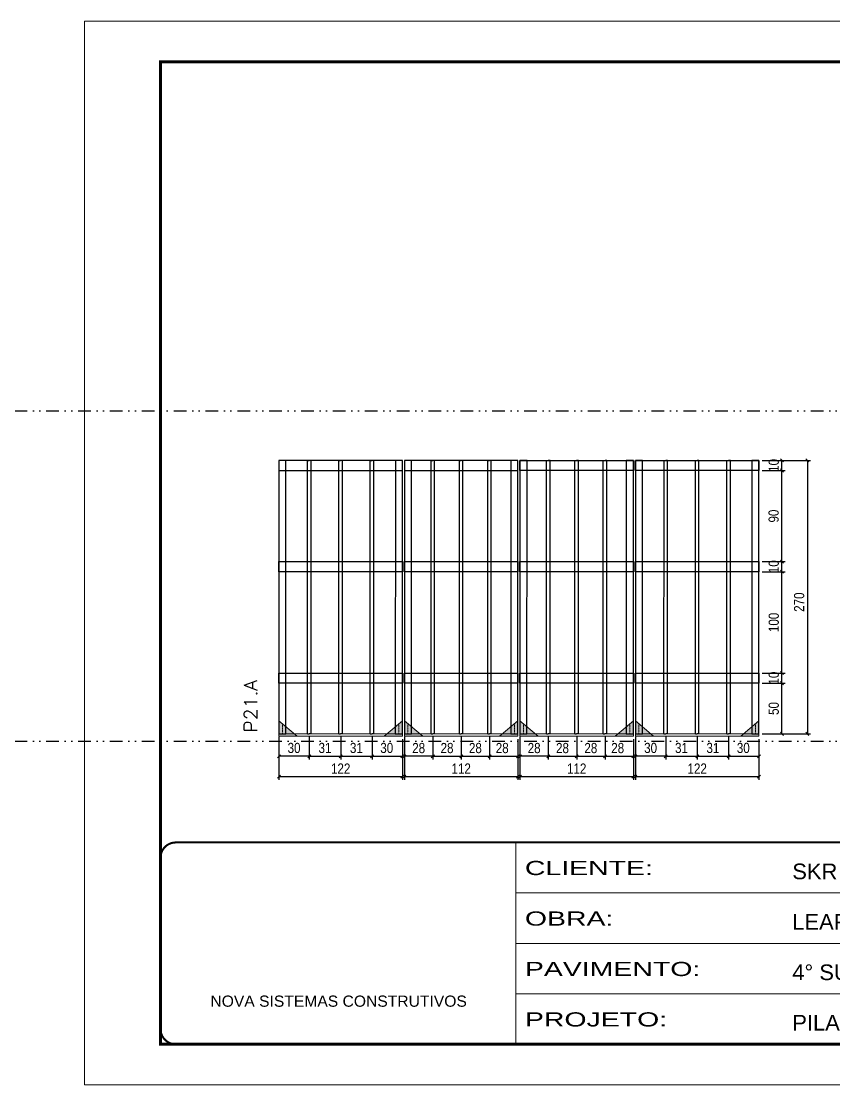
# Model space of a CAD drawing. Header units: millimetres. Extents: x 13777 to 27878, y -21631 to 6985.
# Drawn here: x 15922 to 16725, y -12442 to -11392 of the extents above; entities that cross this region are included whole.
import ezdxf

# ---------------------------------------------------------------- set-up
doc = ezdxf.new("R2010")
doc.units = ezdxf.units.MM
for name, pattern in [('CONTINUO', [0]), ('DASHED', [0.75, 0.5, -0.25]), ('DIVIDE2', [0.625, 0.25, -0.125, 0, -0.125, 0, -0.125]), ('HIDDEN', [0.375, 0.25, -0.125])]:
    doc.linetypes.add(name, pattern=pattern)
for name, color, linetype in [('COTA', 241, 'Continuous'), ('Nível', 160, 'Continuous'), ('SARR_2.2x10', 60, 'Continuous'), ('SARR_3.5x7', 81, 'Continuous'), ('SARR_7x7', 40, 'Continuous')]:
    doc.layers.add(name, color=color, linetype=linetype)
for name, color, linetype, lineweight in [('Folhas', 255, 'Continuous', 9), ('Madeira', 126, 'Continuous', 18), ('Sarr 2.2x7', 40, 'Continuous', 9), ('SARRAFO DE PRESSAO', 251, 'DASHED', 9), ('Texto Seção', 7, 'Continuous', 15)]:
    doc.layers.add(name, color=color, linetype=linetype, lineweight=lineweight)
doc.styles.add('ARIAL', font='arial.ttf')
doc.styles.add('COTA TECNICA', font='techl___.ttf', dxfattribs={"height": 10})
doc.styles.add('REGUA-120', font='ROMANS.shx', dxfattribs={"height": 15})
doc.styles.add('Tecnologia', font='')
doc.styles.get('Tecnologia').set_extended_font_data('Forgotten Futurist')
doc.dimstyles.new('PAINEL', dxfattribs={"dimtxt": 10, "dimasz": 3, "dimexe": 3, "dimexo": 3, "dimgap": 3, "dimtad": 1, "dimdec": 1, "dimzin": 12, "dimdsep": 46, "dimtxsty": 'COTA TECNICA', "dimblk1": 'OBLIQUE', "dimblk2": 'OBLIQUE', "dimsah": 1, "dimcen": 0.9, "dimclrd": 4, "dimclre": 4, "dimclrt": 240, "dimadec": 1, "dimazin": 3, "dimtfac": 1, "dimtdec": 1, "dimtmove": 0, "dimatfit": 3, "dimfxl": 1, "dimtolj": 1, "dimtzin": 12, "dimarcsym": 0})

# ---------------------------------------------------------------- blocks, each defined once
blk = doc.blocks.new('9999999999')
at = {"color": 30, "linetype": 'CONTINUO'}
for p, q in [((98564.6, 34230.2), (98564.6, 34429.4)), ((98564.6, 34379.6), (99584, 34379.6)), ((98564.6, 34329.8), (99488, 34329.8)), ((99584, 34329.8), (99488, 34329.8)), ((99488, 34329.8), (99488, 34230.2)), ((98564.6, 34280), (99488, 34280))]:
    blk.add_line(p, q, dxfattribs=at)
at = {"color": 30, "linetype": 'CONTINUO', "const_width": 2}
blk.add_lwpolyline([(99584, 34230.2), (99584, 34414.4, 0.414214), (99569, 34429.4), (98229, 34429.4, 0.414214), (98214, 34414.4), (98214, 34245.2, 0.414214), (98229, 34230.2), (99584, 34230.2)], format="xyb", dxfattribs=at)
at = {"layer": 'Folhas'}
blk.add_lwpolyline([(98139, 34190.2), (99624, 34190.2), (99624, 35240.2), (98139, 35240.2)], close=True, dxfattribs=at)
at = {"layer": 'Folhas', "color": 30, "const_width": 3}
blk.add_lwpolyline([(98214, 34230.2), (99584, 34230.2), (99584, 35200.2), (98214, 35200.2)], close=True, dxfattribs=at)
at = {"color": 7, "linetype": 'Continuous', "ltscale": 5, "style": 'ARIAL'}
for s, height, p in [('SKR', 15.48, (98837.7, 34393.1)), ('LEAF LOEFGREN', 15.483, (98837.7, 34343.3)), ('4° SUBSOLO', 15.48, (98837.7, 34293.5)), ('NOVA SISTEMAS CONSTRUTIVOS', 11.059, (98263.2, 34267.2)), ('PILARES', 15.48, (98837.7, 34243.7))]:
    blk.add_text(s, height=height, dxfattribs=at).set_placement(p)
at = {"layer": 'Folhas', "color": 7, "style": 'Tecnologia', "width": 1.5}
for s, p in [('CLIENTE:', (98573.7, 34397.2)), ('OBRA:', (98573.7, 34347.3)), ('PAVIMENTO:', (98573.7, 34297.5)), ('PROJETO:', (98573.7, 34247.7))]:
    blk.add_text(s, height=14, dxfattribs=at).set_placement(p)
blk = doc.blocks.new('_Oblique')
at = {"color": 0, "linetype": 'ByBlock', "lineweight": -2}
blk.add_line((-0.5, -0.5), (0.5, 0.5), dxfattribs=at)
blk = doc.blocks.new('*D2954')
at = {"layer": 'COTA', "color": 4, "lineweight": -2, "transparency": 16777216}
for p, q in [((16300.8, -12114.2), (16300.8, -12141.4)), ((16412.8, -12114.2), (16412.8, -12141.4)), ((16412.8, -12138.4), (16300.8, -12138.4))]:
    blk.add_line(p, q, dxfattribs=at)
at = {"layer": 'Defpoints', "color": 0, "transparency": 16777216}
for p in [(16300.8, -12111.2), (16412.8, -12111.2), (16300.8, -12138.4)]:
    blk.add_point(p, dxfattribs=at)
at = {"layer": 'COTA', "color": 4, "lineweight": -2, "transparency": 16777216, "xscale": 3, "yscale": 3, "zscale": 3, "rotation": 180}
blk.add_blockref('_Oblique', (16300.8, -12138.4), dxfattribs=at)
at = {"layer": 'COTA', "color": 4, "lineweight": -2, "transparency": 16777216, "xscale": 3, "yscale": 3, "zscale": 3}
blk.add_blockref('_Oblique', (16412.8, -12138.4), dxfattribs=at)
at = {"layer": 'COTA', "color": 240, "transparency": 16777216, "insert": (16356.8, -12130.3), "char_height": 10, "attachment_point": 5, "style": 'COTA TECNICA'}
blk.add_mtext('\\A1;112', dxfattribs=at)
blk = doc.blocks.new('*D2955')
at = {"layer": 'COTA', "color": 4, "lineweight": -2, "transparency": 16777216}
for p, q in [((16300.8, -12099), (16300.8, -12121.2)), ((16328.8, -12099), (16328.8, -12121.2)), ((16328.8, -12118.2), (16300.8, -12118.2))]:
    blk.add_line(p, q, dxfattribs=at)
at = {"layer": 'Defpoints', "color": 0, "transparency": 16777216}
for p in [(16300.8, -12096), (16328.8, -12096), (16300.8, -12118.2)]:
    blk.add_point(p, dxfattribs=at)
at = {"layer": 'COTA', "color": 4, "lineweight": -2, "transparency": 16777216, "xscale": 3, "yscale": 3, "zscale": 3, "rotation": 180}
blk.add_blockref('_Oblique', (16300.8, -12118.2), dxfattribs=at)
at = {"layer": 'COTA', "color": 4, "lineweight": -2, "transparency": 16777216, "xscale": 3, "yscale": 3, "zscale": 3}
blk.add_blockref('_Oblique', (16328.8, -12118.2), dxfattribs=at)
at = {"layer": 'COTA', "color": 240, "transparency": 16777216, "insert": (16314.8, -12110.1), "char_height": 10, "attachment_point": 5, "style": 'COTA TECNICA'}
blk.add_mtext('\\A1;28', dxfattribs=at)
blk = doc.blocks.new('*D2956')
at = {"layer": 'COTA', "color": 4, "lineweight": -2, "transparency": 16777216}
for p, q in [((16384.8, -12099), (16384.8, -12121.2)), ((16412.8, -12101.2), (16412.8, -12121.2)), ((16384.8, -12118.2), (16412.8, -12118.2))]:
    blk.add_line(p, q, dxfattribs=at)
at = {"layer": 'Defpoints', "color": 0, "transparency": 16777216}
for p in [(16384.8, -12096), (16412.8, -12098.2), (16412.8, -12118.2)]:
    blk.add_point(p, dxfattribs=at)
at = {"layer": 'COTA', "color": 4, "lineweight": -2, "transparency": 16777216, "xscale": 3, "yscale": 3, "zscale": 3, "rotation": 180}
blk.add_blockref('_Oblique', (16384.8, -12118.2), dxfattribs=at)
at = {"layer": 'COTA', "color": 4, "lineweight": -2, "transparency": 16777216, "xscale": 3, "yscale": 3, "zscale": 3}
blk.add_blockref('_Oblique', (16412.8, -12118.2), dxfattribs=at)
at = {"layer": 'COTA', "color": 240, "transparency": 16777216, "insert": (16397.3, -12110.1), "char_height": 10, "attachment_point": 5, "style": 'COTA TECNICA'}
blk.add_mtext('\\A1;28', dxfattribs=at)
blk = doc.blocks.new('*D2957')
at = {"layer": 'COTA', "color": 4, "lineweight": -2, "transparency": 16777216}
for p, q in [((16328.8, -12099), (16328.8, -12121.2)), ((16356.8, -12099), (16356.8, -12121.2)), ((16328.8, -12118.2), (16356.8, -12118.2))]:
    blk.add_line(p, q, dxfattribs=at)
at = {"layer": 'Defpoints', "color": 0, "transparency": 16777216}
for p in [(16328.8, -12096), (16356.8, -12096), (16356.8, -12118.2)]:
    blk.add_point(p, dxfattribs=at)
at = {"layer": 'COTA', "color": 4, "lineweight": -2, "transparency": 16777216, "xscale": 3, "yscale": 3, "zscale": 3, "rotation": 180}
blk.add_blockref('_Oblique', (16328.8, -12118.2), dxfattribs=at)
at = {"layer": 'COTA', "color": 4, "lineweight": -2, "transparency": 16777216, "xscale": 3, "yscale": 3, "zscale": 3}
blk.add_blockref('_Oblique', (16356.8, -12118.2), dxfattribs=at)
at = {"layer": 'COTA', "color": 240, "transparency": 16777216, "insert": (16342.8, -12110.1), "char_height": 10, "attachment_point": 5, "style": 'COTA TECNICA'}
blk.add_mtext('\\A1;28', dxfattribs=at)
blk = doc.blocks.new('*D2958')
at = {"layer": 'COTA', "color": 4, "lineweight": -2, "transparency": 16777216}
for p, q in [((16356.8, -12099), (16356.8, -12121.2)), ((16384.8, -12099), (16384.8, -12121.2)), ((16356.8, -12118.2), (16384.8, -12118.2))]:
    blk.add_line(p, q, dxfattribs=at)
at = {"layer": 'Defpoints', "color": 0, "transparency": 16777216}
for p in [(16356.8, -12096), (16384.8, -12096), (16384.8, -12118.2)]:
    blk.add_point(p, dxfattribs=at)
at = {"layer": 'COTA', "color": 4, "lineweight": -2, "transparency": 16777216, "xscale": 3, "yscale": 3, "zscale": 3, "rotation": 180}
blk.add_blockref('_Oblique', (16356.8, -12118.2), dxfattribs=at)
at = {"layer": 'COTA', "color": 4, "lineweight": -2, "transparency": 16777216, "xscale": 3, "yscale": 3, "zscale": 3}
blk.add_blockref('_Oblique', (16384.8, -12118.2), dxfattribs=at)
at = {"layer": 'COTA', "color": 240, "transparency": 16777216, "insert": (16370.8, -12110.1), "char_height": 10, "attachment_point": 5, "style": 'COTA TECNICA'}
blk.add_mtext('\\A1;28', dxfattribs=at)
blk = doc.blocks.new('*D2933')
at = {"layer": 'COTA', "color": 4, "lineweight": -2, "transparency": 16777216}
for p, q in [((16176.8, -12114.2), (16176.8, -12141.4)), ((16298.8, -12114.2), (16298.8, -12141.4)), ((16298.8, -12138.4), (16176.8, -12138.4))]:
    blk.add_line(p, q, dxfattribs=at)
at = {"layer": 'Defpoints', "color": 0, "transparency": 16777216}
for p in [(16176.8, -12111.2), (16298.8, -12111.2), (16176.8, -12138.4)]:
    blk.add_point(p, dxfattribs=at)
at = {"layer": 'COTA', "color": 4, "lineweight": -2, "transparency": 16777216, "xscale": 3, "yscale": 3, "zscale": 3, "rotation": 180}
blk.add_blockref('_Oblique', (16176.8, -12138.4), dxfattribs=at)
at = {"layer": 'COTA', "color": 4, "lineweight": -2, "transparency": 16777216, "xscale": 3, "yscale": 3, "zscale": 3}
blk.add_blockref('_Oblique', (16298.8, -12138.4), dxfattribs=at)
at = {"layer": 'COTA', "color": 240, "transparency": 16777216, "insert": (16237.8, -12130.3), "char_height": 10, "attachment_point": 5, "style": 'COTA TECNICA'}
blk.add_mtext('\\A1;122', dxfattribs=at)
blk = doc.blocks.new('*D2934')
at = {"layer": 'COTA', "color": 4, "lineweight": -2, "transparency": 16777216}
for p, q in [((16176.8, -12099), (16176.8, -12121.2)), ((16206.8, -12099), (16206.8, -12121.2)), ((16206.8, -12118.2), (16176.8, -12118.2))]:
    blk.add_line(p, q, dxfattribs=at)
at = {"layer": 'Defpoints', "color": 0, "transparency": 16777216}
for p in [(16176.8, -12096), (16206.8, -12096), (16176.8, -12118.2)]:
    blk.add_point(p, dxfattribs=at)
at = {"layer": 'COTA', "color": 4, "lineweight": -2, "transparency": 16777216, "xscale": 3, "yscale": 3, "zscale": 3, "rotation": 180}
blk.add_blockref('_Oblique', (16176.8, -12118.2), dxfattribs=at)
at = {"layer": 'COTA', "color": 4, "lineweight": -2, "transparency": 16777216, "xscale": 3, "yscale": 3, "zscale": 3}
blk.add_blockref('_Oblique', (16206.8, -12118.2), dxfattribs=at)
at = {"layer": 'COTA', "color": 240, "transparency": 16777216, "insert": (16191.8, -12110), "char_height": 10, "attachment_point": 5, "style": 'COTA TECNICA'}
blk.add_mtext('\\A1;30', dxfattribs=at)
blk = doc.blocks.new('*D2935')
at = {"layer": 'COTA', "color": 4, "lineweight": -2, "transparency": 16777216}
for p, q in [((16268.8, -12099), (16268.8, -12121.2)), ((16298.8, -12101.2), (16298.8, -12121.2)), ((16268.8, -12118.2), (16298.8, -12118.2))]:
    blk.add_line(p, q, dxfattribs=at)
at = {"layer": 'Defpoints', "color": 0, "transparency": 16777216}
for p in [(16268.8, -12096), (16298.8, -12098.2), (16298.8, -12118.2)]:
    blk.add_point(p, dxfattribs=at)
at = {"layer": 'COTA', "color": 4, "lineweight": -2, "transparency": 16777216, "xscale": 3, "yscale": 3, "zscale": 3, "rotation": 180}
blk.add_blockref('_Oblique', (16268.8, -12118.2), dxfattribs=at)
at = {"layer": 'COTA', "color": 4, "lineweight": -2, "transparency": 16777216, "xscale": 3, "yscale": 3, "zscale": 3}
blk.add_blockref('_Oblique', (16298.8, -12118.2), dxfattribs=at)
at = {"layer": 'COTA', "color": 240, "transparency": 16777216, "insert": (16283.3, -12110), "char_height": 10, "attachment_point": 5, "style": 'COTA TECNICA'}
blk.add_mtext('\\A1;30', dxfattribs=at)
blk = doc.blocks.new('*D2936')
at = {"layer": 'COTA', "color": 4, "lineweight": -2, "transparency": 16777216}
for p, q in [((16206.8, -12099), (16206.8, -12121.2)), ((16237.8, -12099), (16237.8, -12121.2)), ((16206.8, -12118.2), (16237.8, -12118.2))]:
    blk.add_line(p, q, dxfattribs=at)
at = {"layer": 'Defpoints', "color": 0, "transparency": 16777216}
for p in [(16206.8, -12096), (16237.8, -12096), (16237.8, -12118.2)]:
    blk.add_point(p, dxfattribs=at)
at = {"layer": 'COTA', "color": 4, "lineweight": -2, "transparency": 16777216, "xscale": 3, "yscale": 3, "zscale": 3, "rotation": 180}
blk.add_blockref('_Oblique', (16206.8, -12118.2), dxfattribs=at)
at = {"layer": 'COTA', "color": 4, "lineweight": -2, "transparency": 16777216, "xscale": 3, "yscale": 3, "zscale": 3}
blk.add_blockref('_Oblique', (16237.8, -12118.2), dxfattribs=at)
at = {"layer": 'COTA', "color": 240, "transparency": 16777216, "insert": (16222.3, -12110), "char_height": 10, "attachment_point": 5, "style": 'COTA TECNICA'}
blk.add_mtext('\\A1;31', dxfattribs=at)
blk = doc.blocks.new('*D2937')
at = {"layer": 'COTA', "color": 4, "lineweight": -2, "transparency": 16777216}
for p, q in [((16237.8, -12099), (16237.8, -12121.2)), ((16268.8, -12099), (16268.8, -12121.2)), ((16237.8, -12118.2), (16268.8, -12118.2))]:
    blk.add_line(p, q, dxfattribs=at)
at = {"layer": 'Defpoints', "color": 0, "transparency": 16777216}
for p in [(16237.8, -12096), (16268.8, -12096), (16268.8, -12118.2)]:
    blk.add_point(p, dxfattribs=at)
at = {"layer": 'COTA', "color": 4, "lineweight": -2, "transparency": 16777216, "xscale": 3, "yscale": 3, "zscale": 3, "rotation": 180}
blk.add_blockref('_Oblique', (16237.8, -12118.2), dxfattribs=at)
at = {"layer": 'COTA', "color": 4, "lineweight": -2, "transparency": 16777216, "xscale": 3, "yscale": 3, "zscale": 3}
blk.add_blockref('_Oblique', (16268.8, -12118.2), dxfattribs=at)
at = {"layer": 'COTA', "color": 240, "transparency": 16777216, "insert": (16253.3, -12110), "char_height": 10, "attachment_point": 5, "style": 'COTA TECNICA'}
blk.add_mtext('\\A1;31', dxfattribs=at)
blk = doc.blocks.new('*D2938')
at = {"layer": 'COTA', "color": 4, "lineweight": -2, "transparency": 16777216}
for p, q in [((16414.8, -12114.2), (16414.8, -12141.4)), ((16526.8, -12114.2), (16526.8, -12141.4)), ((16526.8, -12138.4), (16414.8, -12138.4))]:
    blk.add_line(p, q, dxfattribs=at)
at = {"layer": 'Defpoints', "color": 0, "transparency": 16777216}
for p in [(16414.8, -12111.2), (16526.8, -12111.2), (16414.8, -12138.4)]:
    blk.add_point(p, dxfattribs=at)
at = {"layer": 'COTA', "color": 4, "lineweight": -2, "transparency": 16777216, "xscale": 3, "yscale": 3, "zscale": 3, "rotation": 180}
blk.add_blockref('_Oblique', (16414.8, -12138.4), dxfattribs=at)
at = {"layer": 'COTA', "color": 4, "lineweight": -2, "transparency": 16777216, "xscale": 3, "yscale": 3, "zscale": 3}
blk.add_blockref('_Oblique', (16526.8, -12138.4), dxfattribs=at)
at = {"layer": 'COTA', "color": 240, "transparency": 16777216, "insert": (16470.8, -12130.3), "char_height": 10, "attachment_point": 5, "style": 'COTA TECNICA'}
blk.add_mtext('\\A1;112', dxfattribs=at)
blk = doc.blocks.new('*D2939')
at = {"layer": 'COTA', "color": 4, "lineweight": -2, "transparency": 16777216}
for p, q in [((16414.8, -12099), (16414.8, -12121.2)), ((16442.8, -12099), (16442.8, -12121.2)), ((16442.8, -12118.2), (16414.8, -12118.2))]:
    blk.add_line(p, q, dxfattribs=at)
at = {"layer": 'Defpoints', "color": 0, "transparency": 16777216}
for p in [(16414.8, -12096), (16442.8, -12096), (16414.8, -12118.2)]:
    blk.add_point(p, dxfattribs=at)
at = {"layer": 'COTA', "color": 4, "lineweight": -2, "transparency": 16777216, "xscale": 3, "yscale": 3, "zscale": 3, "rotation": 180}
blk.add_blockref('_Oblique', (16414.8, -12118.2), dxfattribs=at)
at = {"layer": 'COTA', "color": 4, "lineweight": -2, "transparency": 16777216, "xscale": 3, "yscale": 3, "zscale": 3}
blk.add_blockref('_Oblique', (16442.8, -12118.2), dxfattribs=at)
at = {"layer": 'COTA', "color": 240, "transparency": 16777216, "insert": (16428.8, -12110.1), "char_height": 10, "attachment_point": 5, "style": 'COTA TECNICA'}
blk.add_mtext('\\A1;28', dxfattribs=at)
blk = doc.blocks.new('*D2940')
at = {"layer": 'COTA', "color": 4, "lineweight": -2, "transparency": 16777216}
for p, q in [((16498.8, -12099), (16498.8, -12121.2)), ((16526.8, -12101.2), (16526.8, -12121.2)), ((16498.8, -12118.2), (16526.8, -12118.2))]:
    blk.add_line(p, q, dxfattribs=at)
at = {"layer": 'Defpoints', "color": 0, "transparency": 16777216}
for p in [(16498.8, -12096), (16526.8, -12098.2), (16526.8, -12118.2)]:
    blk.add_point(p, dxfattribs=at)
at = {"layer": 'COTA', "color": 4, "lineweight": -2, "transparency": 16777216, "xscale": 3, "yscale": 3, "zscale": 3, "rotation": 180}
blk.add_blockref('_Oblique', (16498.8, -12118.2), dxfattribs=at)
at = {"layer": 'COTA', "color": 4, "lineweight": -2, "transparency": 16777216, "xscale": 3, "yscale": 3, "zscale": 3}
blk.add_blockref('_Oblique', (16526.8, -12118.2), dxfattribs=at)
at = {"layer": 'COTA', "color": 240, "transparency": 16777216, "insert": (16511.3, -12110.1), "char_height": 10, "attachment_point": 5, "style": 'COTA TECNICA'}
blk.add_mtext('\\A1;28', dxfattribs=at)
blk = doc.blocks.new('*D2941')
at = {"layer": 'COTA', "color": 4, "lineweight": -2, "transparency": 16777216}
for p, q in [((16442.8, -12099), (16442.8, -12121.2)), ((16470.8, -12099), (16470.8, -12121.2)), ((16442.8, -12118.2), (16470.8, -12118.2))]:
    blk.add_line(p, q, dxfattribs=at)
at = {"layer": 'Defpoints', "color": 0, "transparency": 16777216}
for p in [(16442.8, -12096), (16470.8, -12096), (16470.8, -12118.2)]:
    blk.add_point(p, dxfattribs=at)
at = {"layer": 'COTA', "color": 4, "lineweight": -2, "transparency": 16777216, "xscale": 3, "yscale": 3, "zscale": 3, "rotation": 180}
blk.add_blockref('_Oblique', (16442.8, -12118.2), dxfattribs=at)
at = {"layer": 'COTA', "color": 4, "lineweight": -2, "transparency": 16777216, "xscale": 3, "yscale": 3, "zscale": 3}
blk.add_blockref('_Oblique', (16470.8, -12118.2), dxfattribs=at)
at = {"layer": 'COTA', "color": 240, "transparency": 16777216, "insert": (16456.8, -12110.1), "char_height": 10, "attachment_point": 5, "style": 'COTA TECNICA'}
blk.add_mtext('\\A1;28', dxfattribs=at)
blk = doc.blocks.new('*D2942')
at = {"layer": 'COTA', "color": 4, "lineweight": -2, "transparency": 16777216}
for p, q in [((16470.8, -12099), (16470.8, -12121.2)), ((16498.8, -12099), (16498.8, -12121.2)), ((16470.8, -12118.2), (16498.8, -12118.2))]:
    blk.add_line(p, q, dxfattribs=at)
at = {"layer": 'Defpoints', "color": 0, "transparency": 16777216}
for p in [(16470.8, -12096), (16498.8, -12096), (16498.8, -12118.2)]:
    blk.add_point(p, dxfattribs=at)
at = {"layer": 'COTA', "color": 4, "lineweight": -2, "transparency": 16777216, "xscale": 3, "yscale": 3, "zscale": 3, "rotation": 180}
blk.add_blockref('_Oblique', (16470.8, -12118.2), dxfattribs=at)
at = {"layer": 'COTA', "color": 4, "lineweight": -2, "transparency": 16777216, "xscale": 3, "yscale": 3, "zscale": 3}
blk.add_blockref('_Oblique', (16498.8, -12118.2), dxfattribs=at)
at = {"layer": 'COTA', "color": 240, "transparency": 16777216, "insert": (16484.8, -12110.1), "char_height": 10, "attachment_point": 5, "style": 'COTA TECNICA'}
blk.add_mtext('\\A1;28', dxfattribs=at)
blk = doc.blocks.new('*D2943')
at = {"layer": 'COTA', "color": 4, "lineweight": -2, "transparency": 16777216}
for p, q in [((16528.8, -12114.2), (16528.8, -12141.4)), ((16650.8, -12114.2), (16650.8, -12141.4)), ((16650.8, -12138.4), (16528.8, -12138.4))]:
    blk.add_line(p, q, dxfattribs=at)
at = {"layer": 'Defpoints', "color": 0, "transparency": 16777216}
for p in [(16528.8, -12111.2), (16650.8, -12111.2), (16528.8, -12138.4)]:
    blk.add_point(p, dxfattribs=at)
at = {"layer": 'COTA', "color": 4, "lineweight": -2, "transparency": 16777216, "xscale": 3, "yscale": 3, "zscale": 3, "rotation": 180}
blk.add_blockref('_Oblique', (16528.8, -12138.4), dxfattribs=at)
at = {"layer": 'COTA', "color": 4, "lineweight": -2, "transparency": 16777216, "xscale": 3, "yscale": 3, "zscale": 3}
blk.add_blockref('_Oblique', (16650.8, -12138.4), dxfattribs=at)
at = {"layer": 'COTA', "color": 240, "transparency": 16777216, "insert": (16589.8, -12130.3), "char_height": 10, "attachment_point": 5, "style": 'COTA TECNICA'}
blk.add_mtext('\\A1;122', dxfattribs=at)
blk = doc.blocks.new('*D2944')
at = {"layer": 'COTA', "color": 4, "lineweight": -2, "transparency": 16777216}
for p, q in [((16528.8, -12099), (16528.8, -12121.2)), ((16558.8, -12099), (16558.8, -12121.2)), ((16558.8, -12118.2), (16528.8, -12118.2))]:
    blk.add_line(p, q, dxfattribs=at)
at = {"layer": 'Defpoints', "color": 0, "transparency": 16777216}
for p in [(16528.8, -12096), (16558.8, -12096), (16528.8, -12118.2)]:
    blk.add_point(p, dxfattribs=at)
at = {"layer": 'COTA', "color": 4, "lineweight": -2, "transparency": 16777216, "xscale": 3, "yscale": 3, "zscale": 3, "rotation": 180}
blk.add_blockref('_Oblique', (16528.8, -12118.2), dxfattribs=at)
at = {"layer": 'COTA', "color": 4, "lineweight": -2, "transparency": 16777216, "xscale": 3, "yscale": 3, "zscale": 3}
blk.add_blockref('_Oblique', (16558.8, -12118.2), dxfattribs=at)
at = {"layer": 'COTA', "color": 240, "transparency": 16777216, "insert": (16543.8, -12110), "char_height": 10, "attachment_point": 5, "style": 'COTA TECNICA'}
blk.add_mtext('\\A1;30', dxfattribs=at)
blk = doc.blocks.new('*D2945')
at = {"layer": 'COTA', "color": 4, "lineweight": -2, "transparency": 16777216}
for p, q in [((16620.8, -12099), (16620.8, -12121.2)), ((16650.8, -12101.2), (16650.8, -12121.2)), ((16620.8, -12118.2), (16650.8, -12118.2))]:
    blk.add_line(p, q, dxfattribs=at)
at = {"layer": 'Defpoints', "color": 0, "transparency": 16777216}
for p in [(16620.8, -12096), (16650.8, -12098.2), (16650.8, -12118.2)]:
    blk.add_point(p, dxfattribs=at)
at = {"layer": 'COTA', "color": 4, "lineweight": -2, "transparency": 16777216, "xscale": 3, "yscale": 3, "zscale": 3, "rotation": 180}
blk.add_blockref('_Oblique', (16620.8, -12118.2), dxfattribs=at)
at = {"layer": 'COTA', "color": 4, "lineweight": -2, "transparency": 16777216, "xscale": 3, "yscale": 3, "zscale": 3}
blk.add_blockref('_Oblique', (16650.8, -12118.2), dxfattribs=at)
at = {"layer": 'COTA', "color": 240, "transparency": 16777216, "insert": (16635.3, -12110), "char_height": 10, "attachment_point": 5, "style": 'COTA TECNICA'}
blk.add_mtext('\\A1;30', dxfattribs=at)
blk = doc.blocks.new('*D2946')
at = {"layer": 'COTA', "color": 4, "lineweight": -2, "transparency": 16777216}
for p, q in [((16558.8, -12099), (16558.8, -12121.2)), ((16589.8, -12099), (16589.8, -12121.2)), ((16558.8, -12118.2), (16589.8, -12118.2))]:
    blk.add_line(p, q, dxfattribs=at)
at = {"layer": 'Defpoints', "color": 0, "transparency": 16777216}
for p in [(16558.8, -12096), (16589.8, -12096), (16589.8, -12118.2)]:
    blk.add_point(p, dxfattribs=at)
at = {"layer": 'COTA', "color": 4, "lineweight": -2, "transparency": 16777216, "xscale": 3, "yscale": 3, "zscale": 3, "rotation": 180}
blk.add_blockref('_Oblique', (16558.8, -12118.2), dxfattribs=at)
at = {"layer": 'COTA', "color": 4, "lineweight": -2, "transparency": 16777216, "xscale": 3, "yscale": 3, "zscale": 3}
blk.add_blockref('_Oblique', (16589.8, -12118.2), dxfattribs=at)
at = {"layer": 'COTA', "color": 240, "transparency": 16777216, "insert": (16574.3, -12110), "char_height": 10, "attachment_point": 5, "style": 'COTA TECNICA'}
blk.add_mtext('\\A1;31', dxfattribs=at)
blk = doc.blocks.new('*D2947')
at = {"layer": 'COTA', "color": 4, "lineweight": -2, "transparency": 16777216}
for p, q in [((16653.8, -12046), (16676.5, -12046)), ((16673.5, -12096), (16673.5, -12046)), ((16653.8, -12096), (16676.5, -12096))]:
    blk.add_line(p, q, dxfattribs=at)
at = {"layer": 'Defpoints', "color": 0, "transparency": 16777216}
for p in [(16650.8, -12046), (16673.5, -12046), (16650.8, -12096)]:
    blk.add_point(p, dxfattribs=at)
at = {"layer": 'COTA', "color": 4, "lineweight": -2, "transparency": 16777216, "xscale": 3, "yscale": 3, "zscale": 3}
for p, rotation in [((16673.5, -12046), 90), ((16673.5, -12096), 270)]:
    blk.add_blockref('_Oblique', p, dxfattribs=dict(at, rotation=rotation))
at = {"layer": 'COTA', "color": 240, "transparency": 16777216, "insert": (16665.4, -12071), "char_height": 10, "attachment_point": 5, "rotation": 90, "style": 'COTA TECNICA'}
blk.add_mtext('\\A1;50', dxfattribs=at)
blk = doc.blocks.new('*D2948')
at = {"layer": 'COTA', "color": 4, "lineweight": -2, "transparency": 16777216}
for p, q in [((16589.8, -12099), (16589.8, -12121.2)), ((16620.8, -12099), (16620.8, -12121.2)), ((16589.8, -12118.2), (16620.8, -12118.2))]:
    blk.add_line(p, q, dxfattribs=at)
at = {"layer": 'Defpoints', "color": 0, "transparency": 16777216}
for p in [(16589.8, -12096), (16620.8, -12096), (16620.8, -12118.2)]:
    blk.add_point(p, dxfattribs=at)
at = {"layer": 'COTA', "color": 4, "lineweight": -2, "transparency": 16777216, "xscale": 3, "yscale": 3, "zscale": 3, "rotation": 180}
blk.add_blockref('_Oblique', (16589.8, -12118.2), dxfattribs=at)
at = {"layer": 'COTA', "color": 4, "lineweight": -2, "transparency": 16777216, "xscale": 3, "yscale": 3, "zscale": 3}
blk.add_blockref('_Oblique', (16620.8, -12118.2), dxfattribs=at)
at = {"layer": 'COTA', "color": 240, "transparency": 16777216, "insert": (16605.3, -12110), "char_height": 10, "attachment_point": 5, "style": 'COTA TECNICA'}
blk.add_mtext('\\A1;31', dxfattribs=at)
blk = doc.blocks.new('*D2949')
at = {"layer": 'COTA', "color": 4, "lineweight": -2, "transparency": 16777216}
for p, q in [((16653.8, -12036), (16676.5, -12036)), ((16673.5, -12046), (16673.5, -12036)), ((16653.8, -12046), (16676.5, -12046))]:
    blk.add_line(p, q, dxfattribs=at)
at = {"layer": 'Defpoints', "color": 0, "transparency": 16777216}
for p in [(16650.8, -12036), (16673.5, -12036), (16650.8, -12046)]:
    blk.add_point(p, dxfattribs=at)
at = {"layer": 'COTA', "color": 4, "lineweight": -2, "transparency": 16777216, "xscale": 3, "yscale": 3, "zscale": 3}
for p, rotation in [((16673.5, -12036), 90), ((16673.5, -12046), 270)]:
    blk.add_blockref('_Oblique', p, dxfattribs=dict(at, rotation=rotation))
at = {"layer": 'COTA', "color": 240, "transparency": 16777216, "insert": (16665.4, -12041), "char_height": 10, "attachment_point": 5, "rotation": 90, "style": 'COTA TECNICA'}
blk.add_mtext('\\A1;10', dxfattribs=at)
blk = doc.blocks.new('*D2950')
at = {"layer": 'COTA', "color": 4, "lineweight": -2, "transparency": 16777216}
for p, q in [((16653.8, -11936), (16676.5, -11936)), ((16673.5, -12036), (16673.5, -11936)), ((16653.8, -12036), (16676.5, -12036))]:
    blk.add_line(p, q, dxfattribs=at)
at = {"layer": 'Defpoints', "color": 0, "transparency": 16777216}
for p in [(16650.8, -11936), (16673.5, -11936), (16650.8, -12036)]:
    blk.add_point(p, dxfattribs=at)
at = {"layer": 'COTA', "color": 4, "lineweight": -2, "transparency": 16777216, "xscale": 3, "yscale": 3, "zscale": 3}
for p, rotation in [((16673.5, -11936), 90), ((16673.5, -12036), 270)]:
    blk.add_blockref('_Oblique', p, dxfattribs=dict(at, rotation=rotation))
at = {"layer": 'COTA', "color": 240, "transparency": 16777216, "insert": (16665.4, -11986), "char_height": 10, "attachment_point": 5, "rotation": 90, "style": 'COTA TECNICA'}
blk.add_mtext('\\A1;100', dxfattribs=at)
blk = doc.blocks.new('*D2951')
at = {"layer": 'COTA', "color": 4, "lineweight": -2, "transparency": 16777216}
for p, q in [((16653.8, -11926), (16676.5, -11926)), ((16673.5, -11936), (16673.5, -11926)), ((16653.8, -11936), (16676.5, -11936))]:
    blk.add_line(p, q, dxfattribs=at)
at = {"layer": 'Defpoints', "color": 0, "transparency": 16777216}
for p in [(16650.8, -11926), (16673.5, -11926), (16650.8, -11936)]:
    blk.add_point(p, dxfattribs=at)
at = {"layer": 'COTA', "color": 4, "lineweight": -2, "transparency": 16777216, "xscale": 3, "yscale": 3, "zscale": 3}
for p, rotation in [((16673.5, -11926), 90), ((16673.5, -11936), 270)]:
    blk.add_blockref('_Oblique', p, dxfattribs=dict(at, rotation=rotation))
at = {"layer": 'COTA', "color": 240, "transparency": 16777216, "insert": (16665.4, -11931), "char_height": 10, "attachment_point": 5, "rotation": 90, "style": 'COTA TECNICA'}
blk.add_mtext('\\A1;10', dxfattribs=at)
blk = doc.blocks.new('*D2952')
at = {"layer": 'COTA', "color": 4, "lineweight": -2, "transparency": 16777216}
for p, q in [((16653.8, -11836), (16676.5, -11836)), ((16673.5, -11926), (16673.5, -11836)), ((16653.8, -11926), (16676.5, -11926))]:
    blk.add_line(p, q, dxfattribs=at)
at = {"layer": 'Defpoints', "color": 0, "transparency": 16777216}
for p in [(16650.8, -11836), (16673.5, -11836), (16650.8, -11926)]:
    blk.add_point(p, dxfattribs=at)
at = {"layer": 'COTA', "color": 4, "lineweight": -2, "transparency": 16777216, "xscale": 3, "yscale": 3, "zscale": 3}
for p, rotation in [((16673.5, -11836), 90), ((16673.5, -11926), 270)]:
    blk.add_blockref('_Oblique', p, dxfattribs=dict(at, rotation=rotation))
at = {"layer": 'COTA', "color": 240, "transparency": 16777216, "insert": (16665.3, -11881), "char_height": 10, "attachment_point": 5, "rotation": 90, "style": 'COTA TECNICA'}
blk.add_mtext('\\A1;90', dxfattribs=at)
blk = doc.blocks.new('*D2953')
at = {"layer": 'COTA', "color": 4, "lineweight": -2, "transparency": 16777216}
for p, q in [((16653.8, -11826), (16676.5, -11826)), ((16673.5, -11836), (16673.5, -11826)), ((16653.8, -11836), (16676.5, -11836))]:
    blk.add_line(p, q, dxfattribs=at)
at = {"layer": 'Defpoints', "color": 0, "transparency": 16777216}
for p in [(16650.8, -11826), (16673.5, -11826), (16650.8, -11836)]:
    blk.add_point(p, dxfattribs=at)
at = {"layer": 'COTA', "color": 4, "lineweight": -2, "transparency": 16777216, "xscale": 3, "yscale": 3, "zscale": 3}
for p, rotation in [((16673.5, -11826), 90), ((16673.5, -11836), 270)]:
    blk.add_blockref('_Oblique', p, dxfattribs=dict(at, rotation=rotation))
at = {"layer": 'COTA', "color": 240, "transparency": 16777216, "insert": (16665.4, -11831), "char_height": 10, "attachment_point": 5, "rotation": 90, "style": 'COTA TECNICA'}
blk.add_mtext('\\A1;10', dxfattribs=at)
blk = doc.blocks.new('*D2959')
at = {"layer": 'COTA', "color": 4, "lineweight": -2, "transparency": 16777216}
for p, q in [((16653.8, -11826), (16701.6, -11826)), ((16698.6, -11826), (16698.6, -12096)), ((16653.8, -12096), (16701.6, -12096))]:
    blk.add_line(p, q, dxfattribs=at)
at = {"layer": 'Defpoints', "color": 0, "transparency": 16777216}
for p in [(16650.8, -11826), (16650.8, -12096), (16698.6, -12096)]:
    blk.add_point(p, dxfattribs=at)
at = {"layer": 'COTA', "color": 4, "lineweight": -2, "transparency": 16777216, "xscale": 3, "yscale": 3, "zscale": 3}
for p, rotation in [((16698.6, -11826), 90), ((16698.6, -12096), 270)]:
    blk.add_blockref('_Oblique', p, dxfattribs=dict(at, rotation=rotation))
at = {"layer": 'COTA', "color": 240, "transparency": 16777216, "insert": (16690.5, -11966), "char_height": 10, "attachment_point": 5, "rotation": 90, "style": 'COTA TECNICA'}
blk.add_mtext('\\A1;270', dxfattribs=at)

msp = doc.modelspace()

# ---------------------------------------------------------------- hatches: boundary and pattern name
at = {"layer": 'Madeira'}
h = msp.add_hatch(color=252, dxfattribs=at)
h.dxf.hatch_style = 2
h.paths.add_polyline_path([(16176.76, -12083.19), (16176.76, -12098.19), (16194.76, -12098.19)])
h = msp.add_hatch(color=252, dxfattribs=at)
h.dxf.hatch_style = 2
h.paths.add_polyline_path([(16298.76, -12083.19), (16298.76, -12098.19), (16280.76, -12098.19)])
h = msp.add_hatch(color=252, dxfattribs=at)
h.dxf.hatch_style = 2
h.paths.add_polyline_path([(16300.76, -12083.19), (16300.76, -12098.19), (16318.76, -12098.19)])
h = msp.add_hatch(color=252, dxfattribs=at)
h.dxf.hatch_style = 2
h.paths.add_polyline_path([(16412.76, -12083.19), (16412.76, -12098.19), (16394.76, -12098.19)])
h = msp.add_hatch(color=252, dxfattribs=at)
h.dxf.hatch_style = 2
h.paths.add_polyline_path([(16414.76, -12083.19), (16414.76, -12098.19), (16432.76, -12098.19)])
h = msp.add_hatch(color=252, dxfattribs=at)
h.dxf.hatch_style = 2
h.paths.add_polyline_path([(16526.76, -12083.19), (16526.76, -12098.19), (16508.76, -12098.19)])
h = msp.add_hatch(color=252, dxfattribs=at)
h.dxf.hatch_style = 2
h.paths.add_polyline_path([(16528.76, -12083.19), (16528.76, -12098.19), (16546.76, -12098.19)])
h = msp.add_hatch(color=252, dxfattribs=at)
h.dxf.hatch_style = 2
h.paths.add_polyline_path([(16650.76, -12083.19), (16650.76, -12098.19), (16632.76, -12098.19)])

# ---------------------------------------------------------------- linework, layer by layer
for p, q in [((16176.76, -12095.99), (16176.76, -12098.19)), ((16176.76, -12095.99), (16176.76, -12098.19)), ((16176.76, -12095.99), (16176.76, -12098.19)), ((16300.76, -12095.99), (16300.76, -12098.19)), ((16300.76, -12095.99), (16300.76, -12098.19)), ((16300.76, -12095.99), (16300.76, -12098.19)), ((16414.76, -12095.99), (16414.76, -12098.19)), ((16414.76, -12095.99), (16414.76, -12098.19)), ((16414.76, -12095.99), (16414.76, -12098.19)), ((16528.76, -12095.99), (16528.76, -12098.19)), ((16528.76, -12095.99), (16528.76, -12098.19)), ((16528.76, -12095.99), (16528.76, -12098.19))]:
    msp.add_line(p, q, dxfattribs=at)
at = {"layer": 'Madeira', "color": 1, "linetype": 'HIDDEN'}
for p, q in [((16186.6, -12095.99), (16176.76, -12095.99)), ((16186.6, -12095.99), (16176.76, -12095.99)), ((16192.56, -12095.99), (16176.76, -12095.99)), ((16180.26, -12086.69), (16180.26, -12095.99)), ((16180.26, -12086.69), (16180.26, -12095.99)), ((16183.76, -12090.19), (16183.76, -12095.99)), ((16282.96, -12095.99), (16298.76, -12095.99)), ((16288.93, -12095.99), (16298.76, -12095.99)), ((16288.93, -12095.99), (16298.76, -12095.99)), ((16295.26, -12086.69), (16295.26, -12095.99)), ((16295.26, -12086.69), (16295.26, -12095.99)), ((16310.6, -12095.99), (16300.76, -12095.99)), ((16310.6, -12095.99), (16300.76, -12095.99)), ((16316.56, -12095.99), (16300.76, -12095.99)), ((16304.26, -12086.69), (16304.26, -12095.99)), ((16304.26, -12086.69), (16304.26, -12095.99)), ((16307.76, -12090.19), (16307.76, -12095.99)), ((16396.96, -12095.99), (16412.76, -12095.99)), ((16402.93, -12095.99), (16412.76, -12095.99)), ((16402.93, -12095.99), (16412.76, -12095.99)), ((16409.26, -12086.69), (16409.26, -12095.99)), ((16409.26, -12086.69), (16409.26, -12095.99)), ((16424.6, -12095.99), (16414.76, -12095.99)), ((16424.6, -12095.99), (16414.76, -12095.99)), ((16430.56, -12095.99), (16414.76, -12095.99)), ((16418.26, -12086.69), (16418.26, -12095.99)), ((16418.26, -12086.69), (16418.26, -12095.99)), ((16421.76, -12090.19), (16421.76, -12095.99)), ((16510.96, -12095.99), (16526.76, -12095.99)), ((16516.93, -12095.99), (16526.76, -12095.99)), ((16516.93, -12095.99), (16526.76, -12095.99)), ((16523.26, -12086.69), (16523.26, -12095.99)), ((16523.26, -12086.69), (16523.26, -12095.99)), ((16538.6, -12095.99), (16528.76, -12095.99)), ((16538.6, -12095.99), (16528.76, -12095.99)), ((16544.56, -12095.99), (16528.76, -12095.99)), ((16532.26, -12086.69), (16532.26, -12095.99)), ((16532.26, -12086.69), (16532.26, -12095.99)), ((16535.76, -12090.19), (16535.76, -12095.99)), ((16634.96, -12095.99), (16650.76, -12095.99)), ((16640.93, -12095.99), (16650.76, -12095.99)), ((16640.93, -12095.99), (16650.76, -12095.99)), ((16647.26, -12086.69), (16647.26, -12095.99)), ((16647.26, -12086.69), (16647.26, -12095.99))]:
    msp.add_line(p, q, dxfattribs=at)
at = {"layer": 'Madeira', "color": 0}
for points in [[(16176.76, -12083.19), (16176.76, -12098.19), (16194.76, -12098.19), (16176.76, -12083.19)], [(16298.76, -12083.19), (16298.76, -12098.19), (16280.76, -12098.19), (16298.76, -12083.19)], [(16300.76, -12083.19), (16300.76, -12098.19), (16318.76, -12098.19), (16300.76, -12083.19)], [(16412.76, -12083.19), (16412.76, -12098.19), (16394.76, -12098.19), (16412.76, -12083.19)], [(16414.76, -12083.19), (16414.76, -12098.19), (16432.76, -12098.19), (16414.76, -12083.19)], [(16526.76, -12083.19), (16526.76, -12098.19), (16508.76, -12098.19), (16526.76, -12083.19)], [(16528.76, -12083.19), (16528.76, -12098.19), (16546.76, -12098.19), (16528.76, -12083.19)], [(16650.76, -12083.19), (16650.76, -12098.19), (16632.76, -12098.19), (16650.76, -12083.19)]]:
    msp.add_lwpolyline(points, dxfattribs=at)
at = {"layer": 'Nível', "color": 4, "linetype": 'DIVIDE2', "ltscale": 50}
for p, q in [((13777.11, -11777.19), (21531.15, -11777.19)), ((13777.11, -12103.19), (21531.15, -12103.19))]:
    msp.add_line(p, q, dxfattribs=at)
at = {"layer": 'Sarr 2.2x7'}
for points in [[(16298.76, -12095.99), (16176.76, -12095.99), (16176.76, -12098.19), (16298.76, -12098.19)], [(16412.76, -12095.99), (16300.76, -12095.99), (16300.76, -12098.19), (16412.76, -12098.19)], [(16526.76, -12095.99), (16414.76, -12095.99), (16414.76, -12098.19), (16526.76, -12098.19)], [(16650.76, -12095.99), (16528.76, -12095.99), (16528.76, -12098.19), (16650.76, -12098.19)]]:
    msp.add_lwpolyline(points, close=True, dxfattribs=at)
at = {"layer": 'SARR_2.2x10'}
for points in [[(16298.77, -11826.03), (16176.76, -11826.03), (16176.76, -11836.03), (16298.77, -11836.03)], [(16412.77, -11826.03), (16300.76, -11826.03), (16300.76, -11836.03), (16412.77, -11836.03)], [(16414.77, -11826.03), (16526.77, -11826.03), (16526.77, -11836.03), (16414.77, -11836.03)], [(16528.77, -11826.03), (16650.77, -11826.03), (16650.77, -11836.03), (16528.77, -11836.03)], [(16176.76, -11926.03), (16298.77, -11926.03), (16298.77, -11936.03), (16176.76, -11936.03)], [(16300.76, -11926.03), (16412.77, -11926.03), (16412.77, -11936.03), (16300.76, -11936.03)], [(16414.76, -11926.03), (16526.77, -11926.03), (16526.77, -11936.03), (16414.76, -11936.03)], [(16528.76, -11926.03), (16650.77, -11926.03), (16650.77, -11936.03), (16528.76, -11936.03)], [(16176.76, -12036.03), (16298.77, -12036.03), (16298.77, -12046.03), (16176.76, -12046.03)], [(16300.76, -12036.03), (16412.77, -12036.03), (16412.77, -12046.03), (16300.76, -12046.03)], [(16414.76, -12036.03), (16526.77, -12036.03), (16526.77, -12046.03), (16414.76, -12046.03)], [(16528.76, -12036.03), (16650.77, -12036.03), (16650.77, -12046.03), (16528.76, -12046.03)]]:
    msp.add_lwpolyline(points, close=True, dxfattribs=at)
at = {"layer": 'SARR_3.5x7'}
for p, q in [((16205.01, -12095.99), (16205.02, -11826.03)), ((16205.02, -11826.03), (16206.77, -11826.03)), ((16208.52, -11826.03), (16206.77, -11826.03)), ((16208.51, -12095.99), (16208.52, -11826.03)), ((16236.01, -12095.99), (16236.02, -11826.03)), ((16236.02, -11826.03), (16237.77, -11826.03)), ((16239.52, -11826.03), (16237.77, -11826.03)), ((16239.51, -12095.99), (16239.52, -11826.03)), ((16267.01, -12095.99), (16267.02, -11826.03)), ((16267.02, -11826.03), (16268.77, -11826.03)), ((16270.52, -11826.03), (16268.77, -11826.03)), ((16270.51, -12095.99), (16270.52, -11826.03)), ((16327.01, -12095.99), (16327.02, -11826.03)), ((16327.02, -11826.03), (16328.77, -11826.03)), ((16330.52, -11826.03), (16328.77, -11826.03)), ((16330.51, -12095.99), (16330.52, -11826.03)), ((16355.01, -12095.99), (16355.02, -11826.03)), ((16355.02, -11826.03), (16356.77, -11826.03)), ((16358.52, -11826.03), (16356.77, -11826.03)), ((16358.51, -12095.99), (16358.52, -11826.03)), ((16383.01, -12095.99), (16383.02, -11826.03)), ((16383.02, -11826.03), (16384.77, -11826.03)), ((16386.52, -11826.03), (16384.77, -11826.03)), ((16386.51, -12095.99), (16386.52, -11826.03)), ((16441.01, -12095.99), (16441.02, -11826.03)), ((16441.02, -11826.03), (16442.77, -11826.03)), ((16444.52, -11826.03), (16442.77, -11826.03)), ((16444.51, -12095.99), (16444.52, -11826.03)), ((16469.01, -12095.99), (16469.02, -11826.03)), ((16469.02, -11826.03), (16470.77, -11826.03)), ((16472.52, -11826.03), (16470.77, -11826.03)), ((16472.51, -12095.99), (16472.52, -11826.03)), ((16497.01, -12095.99), (16497.02, -11826.03)), ((16497.02, -11826.03), (16498.77, -11826.03)), ((16500.52, -11826.03), (16498.77, -11826.03)), ((16500.51, -12095.99), (16500.52, -11826.03)), ((16557.01, -12095.99), (16557.02, -11826.03)), ((16557.02, -11826.03), (16558.77, -11826.03)), ((16560.52, -11826.03), (16558.77, -11826.03)), ((16560.51, -12095.99), (16560.52, -11826.03)), ((16588.01, -12095.99), (16588.02, -11826.03)), ((16588.02, -11826.03), (16589.77, -11826.03)), ((16591.52, -11826.03), (16589.77, -11826.03)), ((16591.51, -12095.99), (16591.52, -11826.03)), ((16619.01, -12095.99), (16619.02, -11826.03)), ((16619.02, -11826.03), (16620.77, -11826.03)), ((16622.52, -11826.03), (16620.77, -11826.03)), ((16622.51, -12095.99), (16622.52, -11826.03)), ((16205.01, -12095.99), (16206.76, -12095.99)), ((16208.51, -12095.99), (16206.76, -12095.99)), ((16236.01, -12095.99), (16237.76, -12095.99)), ((16239.51, -12095.99), (16237.76, -12095.99)), ((16267.01, -12095.99), (16268.76, -12095.99)), ((16270.51, -12095.99), (16268.76, -12095.99)), ((16327.01, -12095.99), (16328.76, -12095.99)), ((16330.51, -12095.99), (16328.76, -12095.99)), ((16355.01, -12095.99), (16356.76, -12095.99)), ((16358.51, -12095.99), (16356.76, -12095.99)), ((16383.01, -12095.99), (16384.76, -12095.99)), ((16386.51, -12095.99), (16384.76, -12095.99)), ((16441.01, -12095.99), (16442.76, -12095.99)), ((16444.51, -12095.99), (16442.76, -12095.99)), ((16469.01, -12095.99), (16470.76, -12095.99)), ((16472.51, -12095.99), (16470.76, -12095.99)), ((16497.01, -12095.99), (16498.76, -12095.99)), ((16500.51, -12095.99), (16498.76, -12095.99)), ((16557.01, -12095.99), (16558.76, -12095.99)), ((16560.51, -12095.99), (16558.76, -12095.99)), ((16588.01, -12095.99), (16589.76, -12095.99)), ((16591.51, -12095.99), (16589.76, -12095.99)), ((16619.01, -12095.99), (16620.76, -12095.99)), ((16622.51, -12095.99), (16620.76, -12095.99))]:
    msp.add_line(p, q, dxfattribs=at)
at = {"layer": 'SARR_7x7'}
for points in [[(16176.76, -12095.99), (16183.76, -12095.99), (16183.77, -11826.03), (16176.77, -11826.03)], [(16291.76, -12095.99), (16298.76, -12095.99), (16298.77, -11826.03), (16291.77, -11826.03)], [(16300.76, -12095.99), (16307.76, -12095.99), (16307.77, -11826.03), (16300.77, -11826.03)], [(16405.76, -12095.99), (16412.76, -12095.99), (16412.77, -11826.03), (16405.77, -11826.03)], [(16414.76, -12095.99), (16421.76, -12095.99), (16421.77, -11826.03), (16414.77, -11826.03)], [(16519.76, -12095.99), (16526.76, -12095.99), (16526.77, -11826.03), (16519.77, -11826.03)], [(16528.76, -12095.99), (16535.76, -12095.99), (16535.77, -11826.03), (16528.77, -11826.03)], [(16643.76, -12095.99), (16650.76, -12095.99), (16650.77, -11826.03), (16643.77, -11826.03)]]:
    msp.add_lwpolyline(points, close=True, dxfattribs=at)

# ---------------------------------------------------------------- block references
at = {"layer": 'SARRAFO DE PRESSAO', "color": 6, "linetype": 'ByBlock'}
msp.add_blockref('9999999999', (-82154.01, -46632.68), dxfattribs=at)

# ---------------------------------------------------------------- texts
at = {"layer": 'Texto Seção', "style": 'REGUA-120', "width": 1.05}
msp.add_text('P21.A', height=13, rotation=90, dxfattribs=at).set_placement((16155.47, -12094.89))

# ---------------------------------------------------------------- dimensions: what is measured, and where the dimension line sits
at = {"layer": 'COTA'}
for base, p1, p2, picture, middle in [((16698.6, -12095.99), (16650.77, -11826.03), (16650.76, -12095.99), '*D2959', (16698.6, -11966.03)), ((16673.46, -11825.99), (16650.77, -11835.99), (16650.77, -11825.99), '*D2953', (16673.46, -11830.99)), ((16673.46, -11925.99), (16650.76, -11935.99), (16650.76, -11925.99), '*D2951', (16673.46, -11930.99)), ((16673.46, -12035.99), (16650.76, -12045.99), (16650.76, -12035.99), '*D2949', (16673.46, -12040.99))]:
    dim = msp.add_linear_dim(base=base, p1=p1, p2=p2, angle=90, dimstyle='PAINEL', override={"dimtmove": 1}, dxfattribs=at)
    dim.commit()
    dim.dimension.update_dxf_attribs({"geometry": picture, "text_midpoint": middle, "dimtype": 160})
for base, p1, p2, angle, picture, middle in [((16673.46, -11836.03), (16650.76, -11925.99), (16650.77, -11836.03), 90, '*D2952', (16665.33, -11881.01)), ((16673.46, -11935.99), (16650.76, -12035.99), (16650.76, -11935.99), 90, '*D2950', (16665.36, -11985.99)), ((16673.46, -12045.99), (16650.76, -12095.99), (16650.76, -12045.99), 90, '*D2947', (16665.35, -12070.99)), ((16176.76, -12118.19), (16206.76, -12095.99), (16176.76, -12095.99), 180, '*D2934', (16191.76, -12109.97)), ((16300.76, -12118.19), (16328.76, -12095.99), (16300.76, -12095.99), 180, '*D2955', (16314.76, -12110.1)), ((16414.76, -12118.19), (16442.76, -12095.99), (16414.76, -12095.99), 180, '*D2939', (16428.76, -12110.1)), ((16528.76, -12118.19), (16558.76, -12095.99), (16528.76, -12095.99), 180, '*D2944', (16543.76, -12109.97)), ((16176.76, -12138.37), (16298.76, -12111.19), (16176.76, -12111.19), 180, '*D2933', (16237.76, -12130.31)), ((16300.76, -12138.37), (16412.76, -12111.19), (16300.76, -12111.19), 180, '*D2954', (16356.76, -12130.31)), ((16414.76, -12138.37), (16526.76, -12111.19), (16414.76, -12111.19), 180, '*D2938', (16470.76, -12130.31)), ((16528.76, -12138.37), (16650.76, -12111.19), (16528.76, -12111.19), 180, '*D2943', (16589.76, -12130.31))]:
    dim = msp.add_linear_dim(base=base, p1=p1, p2=p2, angle=angle, dimstyle='PAINEL', override={"dimtmove": 1}, dxfattribs=at)
    dim.commit()
    dim.dimension.update_dxf_attribs({"geometry": picture, "text_midpoint": middle})
for base, p1, p2, picture, middle in [((16237.76, -12118.19), (16206.76, -12095.99), (16237.76, -12095.99), '*D2936', (16222.26, -12109.97)), ((16268.76, -12118.19), (16237.76, -12095.99), (16268.76, -12095.99), '*D2937', (16253.26, -12109.97)), ((16356.76, -12118.19), (16328.76, -12095.99), (16356.76, -12095.99), '*D2957', (16342.76, -12110.1)), ((16384.76, -12118.19), (16356.76, -12095.99), (16384.76, -12095.99), '*D2958', (16370.76, -12110.1)), ((16470.76, -12118.19), (16442.76, -12095.99), (16470.76, -12095.99), '*D2941', (16456.76, -12110.1)), ((16498.76, -12118.19), (16470.76, -12095.99), (16498.76, -12095.99), '*D2942', (16484.76, -12110.1)), ((16589.76, -12118.19), (16558.76, -12095.99), (16589.76, -12095.99), '*D2946', (16574.26, -12109.97)), ((16620.76, -12118.19), (16589.76, -12095.99), (16620.76, -12095.99), '*D2948', (16605.26, -12109.97))]:
    dim = msp.add_linear_dim(base=base, p1=p1, p2=p2, dimstyle='PAINEL', override={"dimtmove": 1}, dxfattribs=at)
    dim.commit()
    dim.dimension.update_dxf_attribs({"geometry": picture, "text_midpoint": middle})
for base, p1, p2, picture, middle in [((16298.76, -12118.19), (16268.76, -12095.99), (16298.76, -12098.19), '*D2935', (16283.26, -12118.19)), ((16412.76, -12118.19), (16384.76, -12095.99), (16412.76, -12098.19), '*D2956', (16397.26, -12118.19)), ((16526.76, -12118.19), (16498.76, -12095.99), (16526.76, -12098.19), '*D2940', (16511.26, -12118.19)), ((16650.76, -12118.19), (16620.76, -12095.99), (16650.76, -12098.19), '*D2945', (16635.26, -12118.19))]:
    dim = msp.add_linear_dim(base=base, p1=p1, p2=p2, dimstyle='PAINEL', override={"dimtmove": 1}, dxfattribs=at)
    dim.commit()
    dim.dimension.update_dxf_attribs({"geometry": picture, "text_midpoint": middle, "dimtype": 160})

doc.saveas('drawing.dxf')
